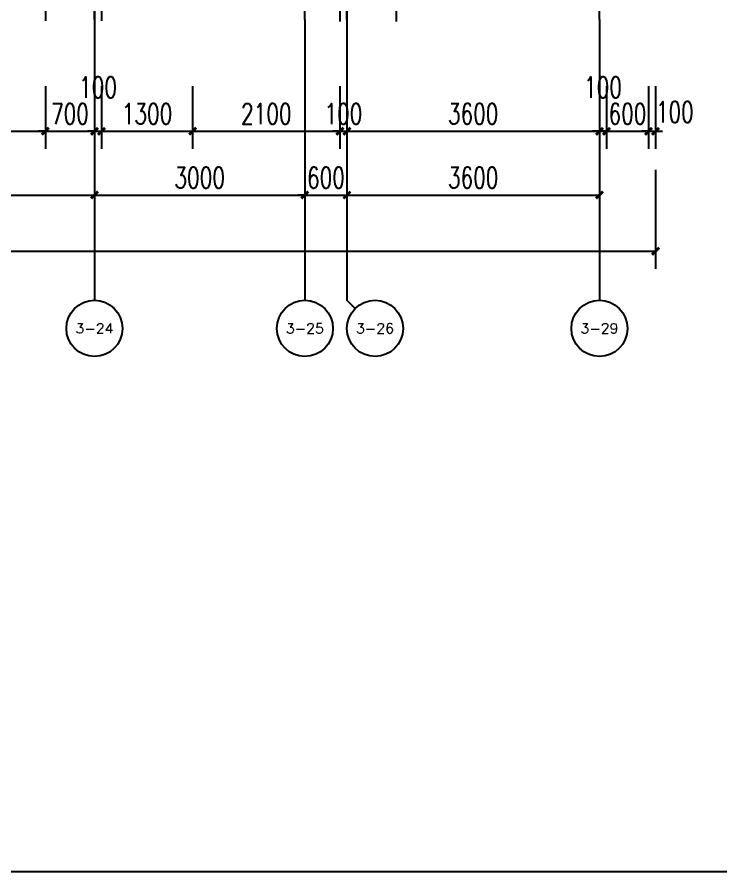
# Model space of a CAD drawing. Extents: x -129588 to 17450, y 1144 to 109436.
# Drawn here: x -4417 to 5618, y 1144 to 13326 of the extents above; entities that cross this region are included whole.
import ezdxf
from ezdxf.enums import TextEntityAlignment as Align

# ---------------------------------------------------------------- set-up
doc = ezdxf.new("R2010")
doc.units = 0
doc.header["$LTSCALE"] = 1000
doc.header["$MEASUREMENT"] = 0
for name, color, linetype in [('A-第三道尺寸线', 105, 'Continuous'), ('AXIS', 3, 'Continuous'), ('AXIS_TEXT', 7, 'Continuous'), ('DOTE', 16, 'Continuous')]:
    doc.layers.add(name, color=color, linetype=linetype)
doc.layers.add('A-第四道尺寸线(线脚尺寸)', color=105, linetype='Continuous', lineweight=5)
doc.styles.add('_TCH_AXIS', font='COMPLEX', dxfattribs={"bigfont": 'GBCBIG'})
doc.styles.add('_TCH_DIM_T3', font='SIMPLEX.shx', dxfattribs={"width": 0.705882, "bigfont": 'GBCBIG.shx'})
doc.styles.add('COMPLEX', font='COMPLEX')
doc.dimstyles.new('_TCH_ARCH&&100', dxfattribs={"dimtxt": 297.5, "dimasz": 100, "dimexe": 250, "dimexo": 300, "dimgap": 100, "dimtad": 1, "dimdec": 0, "dimzin": 0, "dimdsep": 46, "dimtxsty": '_TCH_DIM_T3', "dimblk": 'ARCHTICK', "dimcen": 0.09, "dimclrt": 7, "dimazin": 2, "dimtfac": 1, "dimtdec": 0, "dimtix": 1, "dimtmove": 2, "dimatfit": 3, "dimfxl": 0, "dimtolj": 1, "dimtzin": 0, "dimarcsym": 0})
doc.dimstyles.new('_TCH_ARCH&&80', dxfattribs={"dimtxt": 238, "dimasz": 80, "dimexe": 200, "dimexo": 240, "dimgap": 80, "dimtad": 1, "dimdec": 0, "dimzin": 0, "dimdsep": 46, "dimtxsty": '_TCH_DIM_T3', "dimblk": 'ARCHTICK', "dimcen": 0.09, "dimclrt": 7, "dimazin": 2, "dimtfac": 1, "dimtdec": 0, "dimtix": 1, "dimtmove": 2, "dimatfit": 3, "dimfxl": 0, "dimtolj": 1, "dimtzin": 0, "dimarcsym": 0})

# ---------------------------------------------------------------- blocks, each defined once
blk = doc.blocks.new('zhouxianssceng0329')
at = {"layer": 'DOTE'}
for p, q in [((3886, 132090), (3886, 156469)), ((-3314, 132090), (-3314, 148798)), ((-314, 132090), (-314, 144298)), ((286, 132090), (286, 140298))]:
    blk.add_line(p, q, dxfattribs=at)
blk = doc.blocks.new('_ArchTick')
at = {"color": 0, "linetype": 'ByBlock', "const_width": 0.4}
blk.add_lwpolyline([(-0.5, -0.5), (0.5, 0.5)], dxfattribs=at)
blk = doc.blocks.new('*D1640')
at = {"layer": 'A-第四道尺寸线(线脚尺寸)', "color": 0, "lineweight": -2, "transparency": 16777216}
for p, q in [((-4014, 13758), (-4014, 13274)), ((-3314, 13758), (-3314, 13274)), ((-4014, 13474), (-3314, 13474))]:
    blk.add_line(p, q, dxfattribs=at)
at = {"layer": 'Defpoints', "color": 0, "transparency": 16777216}
for p in [(-4014, 13998), (-3314, 13998), (-3314, 13474)]:
    blk.add_point(p, dxfattribs=at)
at = {"layer": 'A-第四道尺寸线(线脚尺寸)', "color": 0, "lineweight": -2, "transparency": 16777216, "xscale": 80, "yscale": 80, "zscale": 80, "rotation": 180}
blk.add_blockref('_ArchTick', (-4014, 13474), dxfattribs=at)
at = {"layer": 'A-第四道尺寸线(线脚尺寸)', "color": 0, "lineweight": -2, "transparency": 16777216, "xscale": 80, "yscale": 80, "zscale": 80}
blk.add_blockref('_ArchTick', (-3314, 13474), dxfattribs=at)
at = {"layer": 'A-第四道尺寸线(线脚尺寸)', "color": 7, "transparency": 16777216, "insert": (-3664, 13673), "char_height": 238, "attachment_point": 5, "style": '_TCH_DIM_T3'}
blk.add_mtext('\\A1;700', dxfattribs=at)
blk = doc.blocks.new('*D1641')
at = {"layer": 'A-第四道尺寸线(线脚尺寸)', "color": 0, "lineweight": -2, "transparency": 16777216}
for p, q in [((-3314, 13758), (-3314, 13274)), ((-3214, 13758), (-3214, 13274)), ((-3314, 13474), (-3394, 13474)), ((-3314, 13474), (-3214, 13474)), ((-3214, 13474), (-3134, 13474))]:
    blk.add_line(p, q, dxfattribs=at)
at = {"layer": 'Defpoints', "color": 0, "transparency": 16777216}
for p in [(-3314, 13998), (-3214, 13998), (-3214, 13474)]:
    blk.add_point(p, dxfattribs=at)
at = {"layer": 'A-第四道尺寸线(线脚尺寸)', "color": 0, "lineweight": -2, "transparency": 16777216, "xscale": 80, "yscale": 80, "zscale": 80}
blk.add_blockref('_ArchTick', (-3314, 13474), dxfattribs=at)
at = {"layer": 'A-第四道尺寸线(线脚尺寸)', "color": 0, "lineweight": -2, "transparency": 16777216, "xscale": 80, "yscale": 80, "zscale": 80, "rotation": 180}
blk.add_blockref('_ArchTick', (-3214, 13474), dxfattribs=at)
at = {"layer": 'A-第四道尺寸线(线脚尺寸)', "color": 7, "transparency": 16777216, "insert": (-2994, 13694), "char_height": 238, "attachment_point": 5, "style": '_TCH_DIM_T3'}
blk.add_mtext('\\A1;100', dxfattribs=at)
blk = doc.blocks.new('*D1642')
at = {"layer": 'A-第四道尺寸线(线脚尺寸)', "color": 0, "lineweight": -2, "transparency": 16777216}
for p, q in [((186, 13758), (186, 13261)), ((286, 13758), (286, 13261)), ((186, 13461), (106, 13461)), ((186, 13461), (286, 13461)), ((286, 13461), (366, 13461))]:
    blk.add_line(p, q, dxfattribs=at)
at = {"layer": 'Defpoints', "color": 0, "transparency": 16777216}
for p in [(186, 13998), (286, 13998), (286, 13461)]:
    blk.add_point(p, dxfattribs=at)
at = {"layer": 'A-第四道尺寸线(线脚尺寸)', "color": 0, "lineweight": -2, "transparency": 16777216, "xscale": 80, "yscale": 80, "zscale": 80}
blk.add_blockref('_ArchTick', (186, 13461), dxfattribs=at)
at = {"layer": 'A-第四道尺寸线(线脚尺寸)', "color": 0, "lineweight": -2, "transparency": 16777216, "xscale": 80, "yscale": 80, "zscale": 80, "rotation": 180}
blk.add_blockref('_ArchTick', (286, 13461), dxfattribs=at)
at = {"layer": 'A-第四道尺寸线(线脚尺寸)', "color": 7, "transparency": 16777216, "insert": (-34, 13681), "char_height": 238, "attachment_point": 5, "style": '_TCH_DIM_T3'}
blk.add_mtext('\\A1;100', dxfattribs=at)
blk = doc.blocks.new('*D1643')
at = {"layer": 'A-第四道尺寸线(线脚尺寸)', "color": 0, "lineweight": -2, "transparency": 16777216}
for p, q in [((286, 13758), (286, 13261)), ((986, 13758), (986, 13261)), ((286, 13461), (986, 13461))]:
    blk.add_line(p, q, dxfattribs=at)
at = {"layer": 'Defpoints', "color": 0, "transparency": 16777216}
for p in [(286, 13998), (986, 13998), (986, 13461)]:
    blk.add_point(p, dxfattribs=at)
at = {"layer": 'A-第四道尺寸线(线脚尺寸)', "color": 0, "lineweight": -2, "transparency": 16777216, "xscale": 80, "yscale": 80, "zscale": 80, "rotation": 180}
blk.add_blockref('_ArchTick', (286, 13461), dxfattribs=at)
at = {"layer": 'A-第四道尺寸线(线脚尺寸)', "color": 0, "lineweight": -2, "transparency": 16777216, "xscale": 80, "yscale": 80, "zscale": 80}
blk.add_blockref('_ArchTick', (986, 13461), dxfattribs=at)
at = {"layer": 'A-第四道尺寸线(线脚尺寸)', "color": 7, "transparency": 16777216, "insert": (636, 13660), "char_height": 238, "attachment_point": 5, "style": '_TCH_DIM_T3'}
blk.add_mtext('\\A1;700', dxfattribs=at)
blk = doc.blocks.new('*D543')
at = {"layer": 'A-第三道尺寸线', "color": 0, "lineweight": -2, "transparency": 16777216}
for p, q in [((4586, 12343), (4586, 11449)), ((4686, 12343), (4686, 11449)), ((4586, 11699), (4486, 11699)), ((4586, 11699), (4686, 11699)), ((4686, 11699), (4786, 11699))]:
    blk.add_line(p, q, dxfattribs=at)
at = {"layer": 'Defpoints', "color": 0, "transparency": 16777216}
for p in [(4586, 12643), (4686, 12643), (4686, 11699)]:
    blk.add_point(p, dxfattribs=at)
at = {"layer": 'A-第三道尺寸线', "color": 0, "lineweight": -2, "transparency": 16777216, "xscale": 100, "yscale": 100, "zscale": 100}
blk.add_blockref('_ArchTick', (4586, 11699), dxfattribs=at)
at = {"layer": 'A-第三道尺寸线', "color": 0, "lineweight": -2, "transparency": 16777216, "xscale": 100, "yscale": 100, "zscale": 100, "rotation": 180}
blk.add_blockref('_ArchTick', (4686, 11699), dxfattribs=at)
at = {"layer": 'A-第三道尺寸线', "color": 7, "transparency": 16777216, "insert": (4961, 11974), "char_height": 297.5, "attachment_point": 5, "style": '_TCH_DIM_T3'}
blk.add_mtext('\\A1;100', dxfattribs=at)
blk = doc.blocks.new('*D544')
at = {"layer": 'A-第三道尺寸线', "color": 0, "lineweight": -2, "transparency": 16777216}
for p, q in [((3986, 12343), (3986, 11449)), ((4586, 12343), (4586, 11449)), ((3986, 11699), (3886, 11699)), ((3986, 11699), (4586, 11699)), ((4586, 11699), (4686, 11699))]:
    blk.add_line(p, q, dxfattribs=at)
at = {"layer": 'Defpoints', "color": 0, "transparency": 16777216}
for p in [(3986, 12643), (4586, 12643), (4586, 11699)]:
    blk.add_point(p, dxfattribs=at)
at = {"layer": 'A-第三道尺寸线', "color": 0, "lineweight": -2, "transparency": 16777216, "xscale": 100, "yscale": 100, "zscale": 100}
blk.add_blockref('_ArchTick', (3986, 11699), dxfattribs=at)
at = {"layer": 'A-第三道尺寸线', "color": 0, "lineweight": -2, "transparency": 16777216, "xscale": 100, "yscale": 100, "zscale": 100, "rotation": 180}
blk.add_blockref('_ArchTick', (4586, 11699), dxfattribs=at)
at = {"layer": 'A-第三道尺寸线', "color": 7, "transparency": 16777216, "insert": (4286, 11948), "char_height": 297.5, "attachment_point": 5, "style": '_TCH_DIM_T3'}
blk.add_mtext('\\A1;600', dxfattribs=at)
blk = doc.blocks.new('*D545')
at = {"layer": 'A-第三道尺寸线', "color": 0, "lineweight": -2, "transparency": 16777216}
for p, q in [((3886, 12343), (3886, 11449)), ((3986, 12343), (3986, 11449)), ((3886, 11699), (3786, 11699)), ((3886, 11699), (3986, 11699)), ((3986, 11699), (4086, 11699))]:
    blk.add_line(p, q, dxfattribs=at)
at = {"layer": 'Defpoints', "color": 0, "transparency": 16777216}
for p in [(3886, 12643), (3986, 12643), (3986, 11699)]:
    blk.add_point(p, dxfattribs=at)
at = {"layer": 'A-第三道尺寸线', "color": 0, "lineweight": -2, "transparency": 16777216, "xscale": 100, "yscale": 100, "zscale": 100}
blk.add_blockref('_ArchTick', (3886, 11699), dxfattribs=at)
at = {"layer": 'A-第三道尺寸线', "color": 0, "lineweight": -2, "transparency": 16777216, "xscale": 100, "yscale": 100, "zscale": 100, "rotation": 180}
blk.add_blockref('_ArchTick', (3986, 11699), dxfattribs=at)
at = {"layer": 'A-第三道尺寸线', "color": 7, "transparency": 16777216, "insert": (3936, 12324), "char_height": 297.5, "attachment_point": 5, "style": '_TCH_DIM_T3'}
blk.add_mtext('\\A1;100', dxfattribs=at)
blk = doc.blocks.new('*D546')
at = {"layer": 'A-第三道尺寸线', "color": 0, "lineweight": -2, "transparency": 16777216}
for p, q in [((286, 12343), (286, 11449)), ((3886, 12343), (3886, 11449)), ((286, 11699), (3886, 11699))]:
    blk.add_line(p, q, dxfattribs=at)
at = {"layer": 'Defpoints', "color": 0, "transparency": 16777216}
for p in [(286, 12643), (3886, 12643), (3886, 11699)]:
    blk.add_point(p, dxfattribs=at)
at = {"layer": 'A-第三道尺寸线', "color": 0, "lineweight": -2, "transparency": 16777216, "xscale": 100, "yscale": 100, "zscale": 100, "rotation": 180}
blk.add_blockref('_ArchTick', (286, 11699), dxfattribs=at)
at = {"layer": 'A-第三道尺寸线', "color": 0, "lineweight": -2, "transparency": 16777216, "xscale": 100, "yscale": 100, "zscale": 100}
blk.add_blockref('_ArchTick', (3886, 11699), dxfattribs=at)
at = {"layer": 'A-第三道尺寸线', "color": 7, "transparency": 16777216, "insert": (2086, 11948), "char_height": 297.5, "attachment_point": 5, "style": '_TCH_DIM_T3'}
blk.add_mtext('\\A1;3600', dxfattribs=at)
blk = doc.blocks.new('*D547')
at = {"layer": 'A-第三道尺寸线', "color": 0, "lineweight": -2, "transparency": 16777216}
for p, q in [((186, 12343), (186, 11449)), ((286, 12343), (286, 11449)), ((186, 11699), (86, 11699)), ((186, 11699), (286, 11699)), ((286, 11699), (386, 11699))]:
    blk.add_line(p, q, dxfattribs=at)
at = {"layer": 'Defpoints', "color": 0, "transparency": 16777216}
for p in [(186, 12643), (286, 12643), (286, 11699)]:
    blk.add_point(p, dxfattribs=at)
at = {"layer": 'A-第三道尺寸线', "color": 0, "lineweight": -2, "transparency": 16777216, "xscale": 100, "yscale": 100, "zscale": 100}
blk.add_blockref('_ArchTick', (186, 11699), dxfattribs=at)
at = {"layer": 'A-第三道尺寸线', "color": 0, "lineweight": -2, "transparency": 16777216, "xscale": 100, "yscale": 100, "zscale": 100, "rotation": 180}
blk.add_blockref('_ArchTick', (286, 11699), dxfattribs=at)
at = {"layer": 'A-第三道尺寸线', "color": 7, "transparency": 16777216, "insert": (236, 11948), "char_height": 297.5, "attachment_point": 5, "style": '_TCH_DIM_T3'}
blk.add_mtext('\\A1;100', dxfattribs=at)
blk = doc.blocks.new('*D548')
at = {"layer": 'A-第三道尺寸线', "color": 0, "lineweight": -2, "transparency": 16777216}
for p, q in [((-1914, 12343), (-1914, 11449)), ((186, 12343), (186, 11449)), ((-1914, 11699), (186, 11699))]:
    blk.add_line(p, q, dxfattribs=at)
at = {"layer": 'Defpoints', "color": 0, "transparency": 16777216}
for p in [(-1914, 12643), (186, 12643), (186, 11699)]:
    blk.add_point(p, dxfattribs=at)
at = {"layer": 'A-第三道尺寸线', "color": 0, "lineweight": -2, "transparency": 16777216, "xscale": 100, "yscale": 100, "zscale": 100, "rotation": 180}
blk.add_blockref('_ArchTick', (-1914, 11699), dxfattribs=at)
at = {"layer": 'A-第三道尺寸线', "color": 0, "lineweight": -2, "transparency": 16777216, "xscale": 100, "yscale": 100, "zscale": 100}
blk.add_blockref('_ArchTick', (186, 11699), dxfattribs=at)
at = {"layer": 'A-第三道尺寸线', "color": 7, "transparency": 16777216, "insert": (-864, 11948), "char_height": 297.5, "attachment_point": 5, "style": '_TCH_DIM_T3'}
blk.add_mtext('\\A1;2100', dxfattribs=at)
blk = doc.blocks.new('*D549')
at = {"layer": 'A-第三道尺寸线', "color": 0, "lineweight": -2, "transparency": 16777216}
for p, q in [((-3214, 12343), (-3214, 11449)), ((-1914, 12343), (-1914, 11449)), ((-3214, 11699), (-1914, 11699))]:
    blk.add_line(p, q, dxfattribs=at)
at = {"layer": 'Defpoints', "color": 0, "transparency": 16777216}
for p in [(-3214, 12643), (-1914, 12643), (-1914, 11699)]:
    blk.add_point(p, dxfattribs=at)
at = {"layer": 'A-第三道尺寸线', "color": 0, "lineweight": -2, "transparency": 16777216, "xscale": 100, "yscale": 100, "zscale": 100, "rotation": 180}
blk.add_blockref('_ArchTick', (-3214, 11699), dxfattribs=at)
at = {"layer": 'A-第三道尺寸线', "color": 0, "lineweight": -2, "transparency": 16777216, "xscale": 100, "yscale": 100, "zscale": 100}
blk.add_blockref('_ArchTick', (-1914, 11699), dxfattribs=at)
at = {"layer": 'A-第三道尺寸线', "color": 7, "transparency": 16777216, "insert": (-2564, 11948), "char_height": 297.5, "attachment_point": 5, "style": '_TCH_DIM_T3'}
blk.add_mtext('\\A1;1300', dxfattribs=at)
blk = doc.blocks.new('*D550')
at = {"layer": 'A-第三道尺寸线', "color": 0, "lineweight": -2, "transparency": 16777216}
for p, q in [((-3314, 12343), (-3314, 11449)), ((-3214, 12343), (-3214, 11449)), ((-3314, 11699), (-3414, 11699)), ((-3314, 11699), (-3214, 11699)), ((-3214, 11699), (-3114, 11699))]:
    blk.add_line(p, q, dxfattribs=at)
at = {"layer": 'Defpoints', "color": 0, "transparency": 16777216}
for p in [(-3314, 12643), (-3214, 12643), (-3214, 11699)]:
    blk.add_point(p, dxfattribs=at)
at = {"layer": 'A-第三道尺寸线', "color": 0, "lineweight": -2, "transparency": 16777216, "xscale": 100, "yscale": 100, "zscale": 100}
blk.add_blockref('_ArchTick', (-3314, 11699), dxfattribs=at)
at = {"layer": 'A-第三道尺寸线', "color": 0, "lineweight": -2, "transparency": 16777216, "xscale": 100, "yscale": 100, "zscale": 100, "rotation": 180}
blk.add_blockref('_ArchTick', (-3214, 11699), dxfattribs=at)
at = {"layer": 'A-第三道尺寸线', "color": 7, "transparency": 16777216, "insert": (-3264, 12324), "char_height": 297.5, "attachment_point": 5, "style": '_TCH_DIM_T3'}
blk.add_mtext('\\A1;100', dxfattribs=at)
blk = doc.blocks.new('*D551')
at = {"layer": 'A-第三道尺寸线', "color": 0, "lineweight": -2, "transparency": 16777216}
for p, q in [((-4014, 12343), (-4014, 11449)), ((-3314, 12343), (-3314, 11449)), ((-4014, 11699), (-4114, 11699)), ((-4014, 11699), (-3314, 11699)), ((-3314, 11699), (-3214, 11699))]:
    blk.add_line(p, q, dxfattribs=at)
at = {"layer": 'Defpoints', "color": 0, "transparency": 16777216}
for p in [(-4014, 12643), (-3314, 12643), (-3314, 11699)]:
    blk.add_point(p, dxfattribs=at)
at = {"layer": 'A-第三道尺寸线', "color": 0, "lineweight": -2, "transparency": 16777216, "xscale": 100, "yscale": 100, "zscale": 100}
blk.add_blockref('_ArchTick', (-4014, 11699), dxfattribs=at)
at = {"layer": 'A-第三道尺寸线', "color": 0, "lineweight": -2, "transparency": 16777216, "xscale": 100, "yscale": 100, "zscale": 100, "rotation": 180}
blk.add_blockref('_ArchTick', (-3314, 11699), dxfattribs=at)
at = {"layer": 'A-第三道尺寸线', "color": 7, "transparency": 16777216, "insert": (-3664, 11948), "char_height": 297.5, "attachment_point": 5, "style": '_TCH_DIM_T3'}
blk.add_mtext('\\A1;700', dxfattribs=at)
blk = doc.blocks.new('*D552')
at = {"layer": 'A-第三道尺寸线', "color": 0, "lineweight": -2, "transparency": 16777216}
for p, q in [((-6014, 12343), (-6014, 11449)), ((-4014, 12343), (-4014, 11449)), ((-6014, 11699), (-4014, 11699))]:
    blk.add_line(p, q, dxfattribs=at)
at = {"layer": 'Defpoints', "color": 0, "transparency": 16777216}
for p in [(-6014, 12643), (-4014, 12643), (-4014, 11699)]:
    blk.add_point(p, dxfattribs=at)
at = {"layer": 'A-第三道尺寸线', "color": 0, "lineweight": -2, "transparency": 16777216, "xscale": 100, "yscale": 100, "zscale": 100, "rotation": 180}
blk.add_blockref('_ArchTick', (-6014, 11699), dxfattribs=at)
at = {"layer": 'A-第三道尺寸线', "color": 0, "lineweight": -2, "transparency": 16777216, "xscale": 100, "yscale": 100, "zscale": 100}
blk.add_blockref('_ArchTick', (-4014, 11699), dxfattribs=at)
at = {"layer": 'A-第三道尺寸线', "color": 7, "transparency": 16777216, "insert": (-5014, 11948), "char_height": 297.5, "attachment_point": 5, "style": '_TCH_DIM_T3'}
blk.add_mtext('\\A1;2000', dxfattribs=at)
blk = doc.blocks.new('*D968')
at = {"layer": 'AXIS', "color": 0, "lineweight": -2, "transparency": 16777216}
for p, q in [((-6714, 12990), (-6714, 10540)), ((-3314, 12990), (-3314, 10540)), ((-6714, 10790), (-3314, 10790))]:
    blk.add_line(p, q, dxfattribs=at)
at = {"layer": 'Defpoints', "color": 0, "transparency": 16777216}
for p in [(-6714, 13290), (-3314, 13290), (-3314, 10790)]:
    blk.add_point(p, dxfattribs=at)
at = {"layer": 'AXIS', "color": 0, "lineweight": -2, "transparency": 16777216, "xscale": 100, "yscale": 100, "zscale": 100, "rotation": 180}
blk.add_blockref('_ArchTick', (-6714, 10790), dxfattribs=at)
at = {"layer": 'AXIS', "color": 0, "lineweight": -2, "transparency": 16777216, "xscale": 100, "yscale": 100, "zscale": 100}
blk.add_blockref('_ArchTick', (-3314, 10790), dxfattribs=at)
at = {"layer": 'AXIS', "color": 7, "transparency": 16777216, "insert": (-5014, 11039), "char_height": 297.5, "attachment_point": 5, "style": '_TCH_DIM_T3'}
blk.add_mtext('\\A1;3400', dxfattribs=at)
blk = doc.blocks.new('*D969')
at = {"layer": 'AXIS', "color": 0, "lineweight": -2, "transparency": 16777216}
for p, q in [((-3314, 12990), (-3314, 10540)), ((-314, 12990), (-314, 10540)), ((-3314, 10790), (-314, 10790))]:
    blk.add_line(p, q, dxfattribs=at)
at = {"layer": 'Defpoints', "color": 0, "transparency": 16777216}
for p in [(-3314, 13290), (-314, 13290), (-314, 10790)]:
    blk.add_point(p, dxfattribs=at)
at = {"layer": 'AXIS', "color": 0, "lineweight": -2, "transparency": 16777216, "xscale": 100, "yscale": 100, "zscale": 100, "rotation": 180}
blk.add_blockref('_ArchTick', (-3314, 10790), dxfattribs=at)
at = {"layer": 'AXIS', "color": 0, "lineweight": -2, "transparency": 16777216, "xscale": 100, "yscale": 100, "zscale": 100}
blk.add_blockref('_ArchTick', (-314, 10790), dxfattribs=at)
at = {"layer": 'AXIS', "color": 7, "transparency": 16777216, "insert": (-1814, 11039), "char_height": 297.5, "attachment_point": 5, "style": '_TCH_DIM_T3'}
blk.add_mtext('\\A1;3000', dxfattribs=at)
blk = doc.blocks.new('*D970')
at = {"layer": 'AXIS', "color": 0, "lineweight": -2, "transparency": 16777216}
for p, q in [((-314, 12990), (-314, 10540)), ((286, 12990), (286, 10540)), ((-314, 10790), (-414, 10790)), ((-314, 10790), (286, 10790)), ((286, 10790), (386, 10790))]:
    blk.add_line(p, q, dxfattribs=at)
at = {"layer": 'Defpoints', "color": 0, "transparency": 16777216}
for p in [(-314, 13290), (286, 13290), (286, 10790)]:
    blk.add_point(p, dxfattribs=at)
at = {"layer": 'AXIS', "color": 0, "lineweight": -2, "transparency": 16777216, "xscale": 100, "yscale": 100, "zscale": 100}
blk.add_blockref('_ArchTick', (-314, 10790), dxfattribs=at)
at = {"layer": 'AXIS', "color": 0, "lineweight": -2, "transparency": 16777216, "xscale": 100, "yscale": 100, "zscale": 100, "rotation": 180}
blk.add_blockref('_ArchTick', (286, 10790), dxfattribs=at)
at = {"layer": 'AXIS', "color": 7, "transparency": 16777216, "insert": (-14, 11039), "char_height": 297.5, "attachment_point": 5, "style": '_TCH_DIM_T3'}
blk.add_mtext('\\A1;600', dxfattribs=at)
blk = doc.blocks.new('*D971')
at = {"layer": 'AXIS', "color": 0, "lineweight": -2, "transparency": 16777216}
for p, q in [((286, 12990), (286, 10540)), ((3886, 12990), (3886, 10540)), ((286, 10790), (3886, 10790))]:
    blk.add_line(p, q, dxfattribs=at)
at = {"layer": 'Defpoints', "color": 0, "transparency": 16777216}
for p in [(286, 13290), (3886, 13290), (3886, 10790)]:
    blk.add_point(p, dxfattribs=at)
at = {"layer": 'AXIS', "color": 0, "lineweight": -2, "transparency": 16777216, "xscale": 100, "yscale": 100, "zscale": 100, "rotation": 180}
blk.add_blockref('_ArchTick', (286, 10790), dxfattribs=at)
at = {"layer": 'AXIS', "color": 0, "lineweight": -2, "transparency": 16777216, "xscale": 100, "yscale": 100, "zscale": 100}
blk.add_blockref('_ArchTick', (3886, 10790), dxfattribs=at)
at = {"layer": 'AXIS', "color": 7, "transparency": 16777216, "insert": (2086, 11039), "char_height": 297.5, "attachment_point": 5, "style": '_TCH_DIM_T3'}
blk.add_mtext('\\A1;3600', dxfattribs=at)
blk = doc.blocks.new('*D972')
at = {"layer": 'AXIS', "color": 0, "lineweight": -2, "transparency": 16777216}
for p, q in [((-44214, 11149), (-44214, 9740)), ((4686, 11149), (4686, 9740)), ((-44214, 9990), (4686, 9990))]:
    blk.add_line(p, q, dxfattribs=at)
at = {"layer": 'Defpoints', "color": 0, "transparency": 16777216}
for p in [(-44214, 11449), (4686, 11449), (4686, 9990)]:
    blk.add_point(p, dxfattribs=at)
at = {"layer": 'AXIS', "color": 0, "lineweight": -2, "transparency": 16777216, "xscale": 100, "yscale": 100, "zscale": 100, "rotation": 180}
blk.add_blockref('_ArchTick', (-44214, 9990), dxfattribs=at)
at = {"layer": 'AXIS', "color": 0, "lineweight": -2, "transparency": 16777216, "xscale": 100, "yscale": 100, "zscale": 100}
blk.add_blockref('_ArchTick', (4686, 9990), dxfattribs=at)
at = {"layer": 'AXIS', "color": 7, "transparency": 16777216, "insert": (-19764, 10239), "char_height": 297.5, "attachment_point": 5, "style": '_TCH_DIM_T3'}
blk.add_mtext('\\A1;48900', dxfattribs=at)
blk = doc.blocks.new('_AXISO')
blk.add_circle((0, 0), 0.5)
at = {"layer": 'AXIS_TEXT', "style": 'COMPLEX', "width": 1.041667}
blk.add_attdef('A', text='', height=0.56, dxfattribs=at).set_placement((-0.25, -0.28), (0.25, -0.28), align=Align.FIT)
blk = doc.blocks.new('1213fxianjiao0427')
at = {"layer": 'A-第四道尺寸线(线脚尺寸)'}
for p1, p2, distance, picture, middle in [((-4013.7, 13998.2), (-3313.7, 13998.2), -524.7, '*D1640', (-3663.7, 13672.5)), ((286.3, 13998.2), (986.3, 13998.2), -536.8, '*D1643', (636.3, 13660.4))]:
    dim = blk.add_aligned_dim(p1=p1, p2=p2, distance=distance, dimstyle='_TCH_ARCH&&80', dxfattribs=at)
    dim.commit()
    dim.dimension.update_dxf_attribs({"geometry": picture, "text_midpoint": middle})
for base, p1, p2, picture, middle in [((-3213.7, 13473.5), (-3313.7, 13998.2), (-3213.7, 13998.2), '*D1641', (-2993.7, 13693.5)), ((286.3, 13461.4), (186.3, 13998.2), (286.3, 13998.2), '*D1642', (-33.7, 13681.4))]:
    dim = blk.add_linear_dim(base=base, p1=p1, p2=p2, angle=0, dimstyle='_TCH_ARCH&&80', dxfattribs=at)
    dim.commit()
    dim.dimension.update_dxf_attribs({"geometry": picture, "text_midpoint": middle, "dimtype": 161})

msp = doc.modelspace()

# ---------------------------------------------------------------- linework, layer by layer
msp.add_lwpolyline([(-57443, 55290), (17450, 55290), (17450, 1144.5), (-57443, 1144.5)], close=True)
at = {"layer": 'AXIS'}
for p, q in [((-3313.7, 13289.9), (-3313.7, 9289.9)), ((-313.7, 13289.9), (-313.7, 9289.9)), ((286.3, 13289.9), (286.3, 9289.9)), ((3886.3, 13289.9), (3886.3, 9289.9)), ((403.4, 9172.7), (286.3, 9289.9))]:
    msp.add_line(p, q, dxfattribs=at)

# ---------------------------------------------------------------- block references
for name, p in [('zhouxianssceng0329', (0, -118800)), ('1213fxianjiao0427', (0, 0))]:
    msp.add_blockref(name, p)
ref = msp.add_blockref('_AXISO', (-3313.7, 8889.9), dxfattribs=dict(at, xscale=800, yscale=800, zscale=800))
ref.add_attrib('A', '3-24', dxfattribs={"layer": 'AXIS_TEXT', "height": 140.54, "style": '_TCH_AXIS'}).set_placement((-3584.8, 8819.6), (-3042.7, 8819.6), align=Align.FIT)
ref = msp.add_blockref('_AXISO', (-313.7, 8889.9), dxfattribs=dict(at, xscale=800, yscale=800, zscale=800))
ref.add_attrib('A', '3-25', dxfattribs={"layer": 'AXIS_TEXT', "height": 143.86, "style": '_TCH_AXIS'}).set_placement((-584.3, 8818), (-43.1, 8818), align=Align.FIT)
ref = msp.add_blockref('_AXISO', (686.3, 8889.9), dxfattribs=dict(at, xscale=800, yscale=800, zscale=800))
ref.add_attrib('A', '3-26', dxfattribs={"layer": 'AXIS_TEXT', "height": 143.86, "style": '_TCH_AXIS'}).set_placement((415.7, 8818), (956.9, 8818), align=Align.FIT)
ref = msp.add_blockref('_AXISO', (3886.3, 8889.9), dxfattribs=dict(at, xscale=800, yscale=800, zscale=800))
ref.add_attrib('A', '3-29', dxfattribs={"layer": 'AXIS_TEXT', "height": 143.86, "style": '_TCH_AXIS'}).set_placement((3615.7, 8818), (4156.9, 8818), align=Align.FIT)

# ---------------------------------------------------------------- dimensions: what is measured, and where the dimension line sits
at = {"layer": 'A-第三道尺寸线'}
for p1, p2, picture, middle in [((-6013.7, 12642.5), (-4013.7, 12642.5), '*D552', (-5013.7, 11947.6)), ((-4013.7, 12642.5), (-3313.7, 12642.5), '*D551', (-3663.7, 11947.6)), ((-3213.7, 12642.5), (-1913.7, 12642.5), '*D549', (-2563.7, 11947.6)), ((-1913.7, 12642.5), (186.3, 12642.5), '*D548', (-863.7, 11947.6)), ((186.3, 12642.5), (286.3, 12642.5), '*D547', (236.3, 11947.6)), ((286.3, 12642.5), (3886.3, 12642.5), '*D546', (2086.3, 11947.6)), ((3986.3, 12642.5), (4586.3, 12642.5), '*D544', (4286.3, 11947.6))]:
    dim = msp.add_aligned_dim(p1=p1, p2=p2, distance=-943.6, dimstyle='_TCH_ARCH&&100', dxfattribs=at)
    dim.commit()
    dim.dimension.update_dxf_attribs({"geometry": picture, "text_midpoint": middle})
for base, p1, p2, picture, middle in [((-3213.7, 11698.9), (-3313.7, 12642.5), (-3213.7, 12642.5), '*D550', (-3263.7, 12323.9)), ((3986.3, 11698.9), (3886.3, 12642.5), (3986.3, 12642.5), '*D545', (3936.3, 12323.9)), ((4686.3, 11698.9), (4586.3, 12642.5), (4686.3, 12642.5), '*D543', (4961.3, 11973.9))]:
    dim = msp.add_linear_dim(base=base, p1=p1, p2=p2, angle=0, dimstyle='_TCH_ARCH&&100', dxfattribs=at)
    dim.commit()
    dim.dimension.update_dxf_attribs({"geometry": picture, "text_midpoint": middle, "dimtype": 129})
at = {"layer": 'AXIS'}
for p1, p2, distance, picture, middle in [((-6713.7, 13289.9), (-3313.7, 13289.9), -2500, '*D968', (-5013.7, 11038.6)), ((-3313.7, 13289.9), (-313.7, 13289.9), -2500, '*D969', (-1813.7, 11038.6)), ((-313.7, 13289.9), (286.3, 13289.9), -2500, '*D970', (-13.7, 11038.6)), ((286.3, 13289.9), (3886.3, 13289.9), -2500, '*D971', (2086.3, 11038.6)), ((-44213.7, 11448.9), (4686.3, 11448.9), -1459, '*D972', (-19763.7, 10238.6))]:
    dim = msp.add_aligned_dim(p1=p1, p2=p2, distance=distance, dimstyle='_TCH_ARCH&&100', dxfattribs=at)
    dim.commit()
    dim.dimension.update_dxf_attribs({"geometry": picture, "text_midpoint": middle})

doc.saveas('drawing.dxf')
